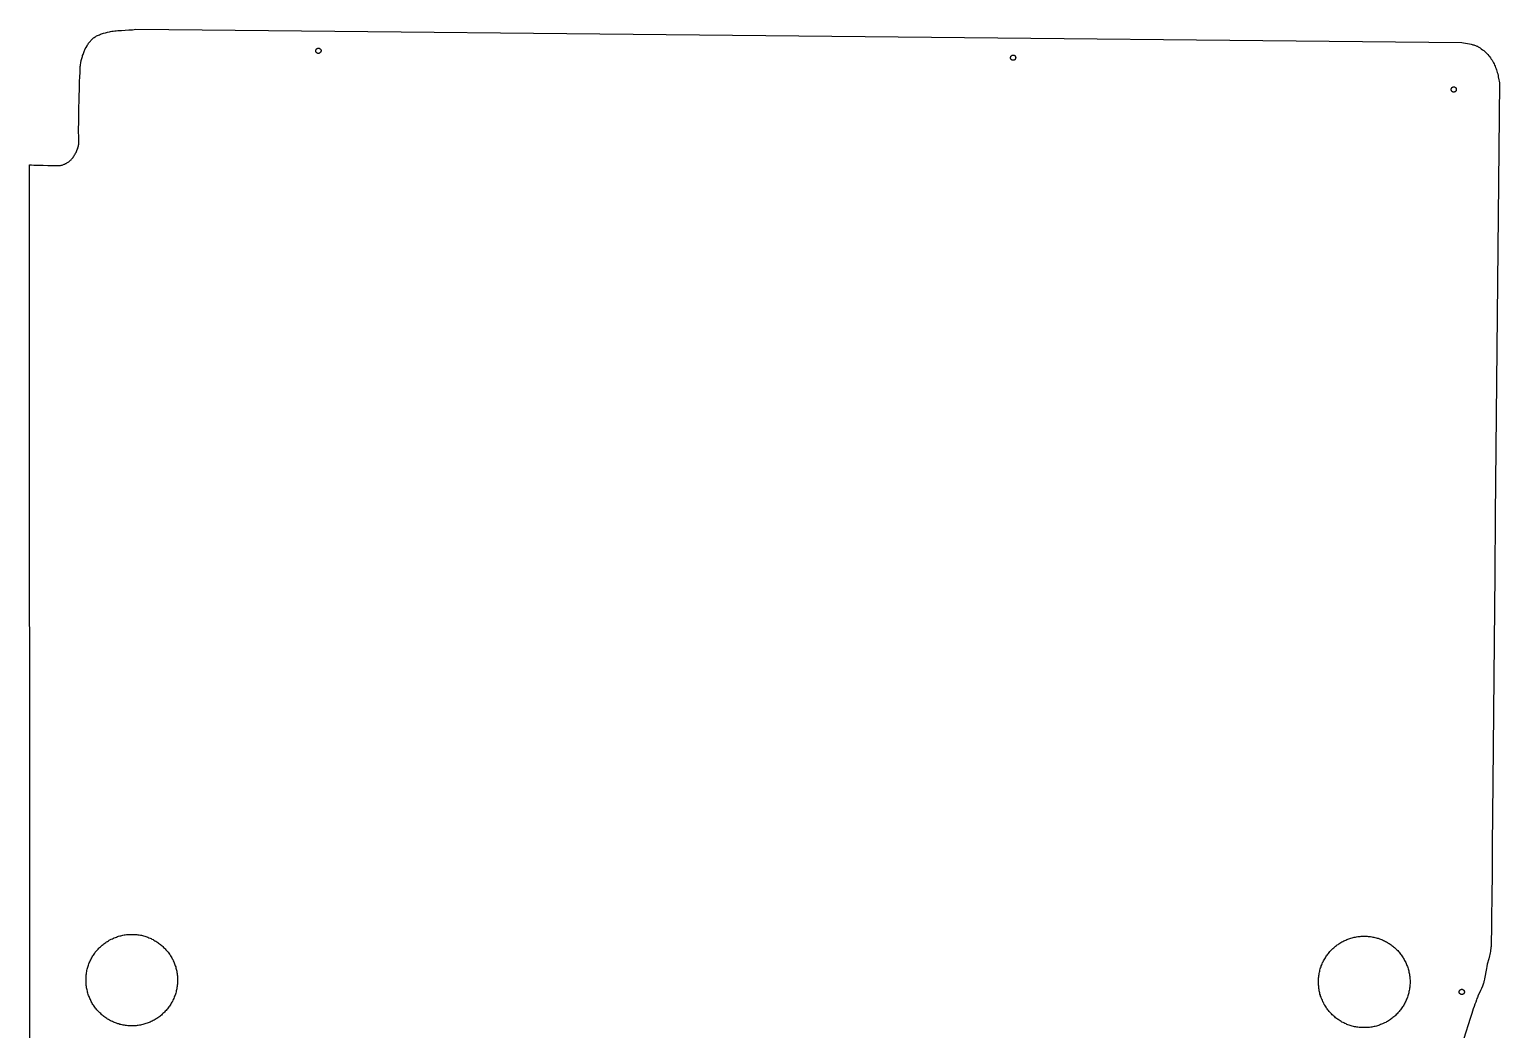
# Model space of a CAD drawing. Extents: x 235 to 7288, y 771 to 6814.
# Drawn here: x 3395 to 4518, y 3655 to 4420 of the extents above; entities that cross this region are included whole.
import ezdxf

# ---------------------------------------------------------------- set-up
doc = ezdxf.new("R2010")
doc.units = 0
doc.layers.add('Default Layer', color=1, linetype='CONTINUOUS')

msp = doc.modelspace()

# ---------------------------------------------------------------- linework, layer by layer
at = {"layer": 'Default Layer'}
msp.add_lwpolyline([(3395.2, 2903.2), (3394.6, 4316), (3394.6, 4316), (3396.2, 4316), (3397.9, 4315.9), (3401.5, 4315.8), (3405.2, 4315.7), (3408.8, 4315.6), (3412.2, 4315.5), (3413.7, 4315.5), (3415.2, 4315.5), (3416.4, 4315.5), (3417.5, 4315.5), (3418.4, 4315.6), (3418.8, 4315.7), (3419.1, 4315.8), (3419.6, 4315.9), (3420.1, 4316.1), (3420.7, 4316.3), (3421.2, 4316.5), (3421.7, 4316.7), (3422.3, 4317), (3422.8, 4317.2), (3423.3, 4317.5), (3423.8, 4317.8), (3424.2, 4318.1), (3424.7, 4318.5), (3425.2, 4318.8), (3425.6, 4319.2), (3426, 4319.6), (3426.5, 4319.9), (3426.8, 4320.3), (3427.2, 4320.8), (3427.6, 4321.3), (3428, 4321.8), (3428.4, 4322.4), (3428.8, 4323), (3429.2, 4323.6), (3429.6, 4324.3), (3429.9, 4324.9), (3430.3, 4325.6), (3430.6, 4326.4), (3430.9, 4327.1), (3431.2, 4327.8), (3431.5, 4328.5), (3431.7, 4329.2), (3431.9, 4329.9), (3432.1, 4330.6), (3432.2, 4331.2), (3432.3, 4331.9), (3432.4, 4332.6), (3432.5, 4333.3), (3432.5, 4333.9), (3432.5, 4334.6), (3432.4, 4336), (3432.4, 4337.4), (3432.3, 4338.8), (3432.2, 4340.2), (3432.2, 4340.8), (3432.2, 4341.5), (3432.4, 4350.5), (3432.5, 4358.2), (3432.7, 4366.9), (3432.9, 4375.6), (3433, 4379.7), (3433.2, 4383.4), (3433.3, 4386.7), (3433.4, 4389.4), (3433.5, 4391.4), (3433.6, 4392.1), (3433.7, 4392.6), (3433.9, 4394.2), (3434.3, 4395.8), (3434.7, 4397.4), (3435.1, 4399), (3435.3, 4399.7), (3435.6, 4400.5), (3435.9, 4401.3), (3436.1, 4402), (3436.4, 4402.7), (3436.7, 4403.4), (3437, 4404.1), (3437.3, 4404.7), (3438, 4405.9), (3438.7, 4407.2), (3439.1, 4407.8), (3439.5, 4408.4), (3439.9, 4409), (3440.3, 4409.5), (3440.7, 4410.1), (3441.2, 4410.6), (3441.6, 4411.2), (3442.1, 4411.7), (3442.6, 4412.2), (3443.1, 4412.6), (3443.6, 4413.1), (3444.2, 4413.5), (3444.8, 4413.9), (3445.4, 4414.3), (3446, 4414.7), (3446.7, 4415), (3447.4, 4415.3), (3448.2, 4415.6), (3448.9, 4415.9), (3449.7, 4416.2), (3450.4, 4416.5), (3451.2, 4416.7), (3452.8, 4417.1), (3454.4, 4417.6), (3455.9, 4417.9), (3456.7, 4418.1), (3457.7, 4418.2), (3458.7, 4418.4), (3459.8, 4418.5), (3461, 4418.6), (3462.3, 4418.7), (3465, 4418.9), (3470.6, 4419.3), (3473.4, 4419.4), (3476, 4419.7), (4489.5, 4409.6), (4490.8, 4409.3), (4492.3, 4409.1), (4495.2, 4408.5), (4496.6, 4408.3), (4497.3, 4408.1), (4497.9, 4407.9), (4498.6, 4407.8), (4499.2, 4407.6), (4499.8, 4407.4), (4500.3, 4407.2), (4500.8, 4406.9), (4501.3, 4406.7), (4501.8, 4406.4), (4502.3, 4406.1), (4503.3, 4405.5), (4504.3, 4404.8), (4505.2, 4404.1), (4506.1, 4403.4), (4506.9, 4402.7), (4507.7, 4401.9), (4508.5, 4401.2), (4509.2, 4400.4), (4510, 4399.5), (4510.7, 4398.7), (4511.3, 4397.8), (4511.9, 4396.9), (4512.5, 4396), (4513, 4395.1), (4513.5, 4394.2), (4514, 4393.3), (4514.4, 4392.4), (4514.8, 4391.5), (4515.2, 4390.5), (4515.6, 4389.5), (4515.9, 4388.6), (4516.2, 4387.6), (4516.5, 4386.6), (4516.8, 4385.6), (4517.1, 4384.5), (4517.3, 4383.4), (4517.8, 4381.1), (4518, 4380), (4518.3, 4378.9), (4515, 4048.3), (4514.6, 4002.7), (4514.1, 3951), (4513.2, 3843.8), (4512.7, 3795.7), (4512.5, 3774.7), (4512.3, 3756.2), (4512.2, 3740.9), (4512, 3729), (4511.9, 3724.6), (4511.9, 3721.2), (4511.8, 3718.9), (4511.8, 3718.2), (4511.7, 3717.8), (4511.6, 3716.7), (4511.4, 3715.6), (4511.2, 3714.5), (4511, 3713.4), (4510.8, 3712.3), (4510.5, 3711.2), (4510, 3709), (4508.9, 3704.8), (4508.5, 3703.1), (4508.2, 3701.6), (4507.9, 3700.2), (4507.7, 3698.9), (4507.3, 3696.2), (4507.1, 3694.9), (4506.8, 3693.5), (4506.5, 3692.2), (4506.3, 3691.5), (4506.2, 3690.9), (4505.9, 3690.2), (4505.7, 3689.5), (4505.4, 3688.7), (4505.1, 3688), (4504.4, 3686.3), (4503.6, 3684.6), (4502.8, 3682.9), (4502, 3681.1), (4501.3, 3679.3), (4500.9, 3678.5), (4500.6, 3677.6), (4500, 3675.9), (4499.4, 3674.2), (4498.8, 3672.4), (4498.2, 3670.6), (4497.1, 3667), (4495.9, 3663.4), (4491, 3647.9)], dxfattribs=at)
msp.add_lwpolyline([(3395.2, 2903.2), (3394.6, 4316), (3394.6, 4316), (3396.2, 4316), (3397.9, 4315.9), (3401.5, 4315.8), (3405.2, 4315.7), (3408.8, 4315.6), (3412.2, 4315.5), (3413.7, 4315.5), (3415.2, 4315.5), (3416.4, 4315.5), (3417.5, 4315.5), (3418.4, 4315.6), (3418.8, 4315.7), (3419.1, 4315.8), (3419.6, 4315.9), (3420.1, 4316.1), (3420.7, 4316.3), (3421.2, 4316.5), (3421.7, 4316.7), (3422.3, 4317), (3422.8, 4317.2), (3423.3, 4317.5), (3423.8, 4317.8), (3424.2, 4318.1), (3424.7, 4318.5), (3425.2, 4318.8), (3425.6, 4319.2), (3426, 4319.6), (3426.5, 4319.9), (3426.8, 4320.3), (3427.2, 4320.8), (3427.6, 4321.3), (3428, 4321.8), (3428.4, 4322.4), (3428.8, 4323), (3429.2, 4323.6), (3429.6, 4324.3), (3429.9, 4324.9), (3430.3, 4325.6), (3430.6, 4326.4), (3430.9, 4327.1), (3431.2, 4327.8), (3431.5, 4328.5), (3431.7, 4329.2), (3431.9, 4329.9), (3432.1, 4330.6), (3432.2, 4331.2), (3432.3, 4331.9), (3432.4, 4332.6), (3432.5, 4333.3), (3432.5, 4333.9), (3432.5, 4334.6), (3432.4, 4336), (3432.4, 4337.4), (3432.3, 4338.8), (3432.2, 4340.2), (3432.2, 4340.8), (3432.2, 4341.5), (3432.4, 4350.5), (3432.5, 4358.2), (3432.7, 4366.9), (3432.9, 4375.6), (3433, 4379.7), (3433.2, 4383.4), (3433.3, 4386.7), (3433.4, 4389.4), (3433.5, 4391.4), (3433.6, 4392.1), (3433.7, 4392.6), (3433.9, 4394.2), (3434.3, 4395.8), (3434.7, 4397.4), (3435.1, 4399), (3435.3, 4399.7), (3435.6, 4400.5), (3435.9, 4401.3), (3436.1, 4402), (3436.4, 4402.7), (3436.7, 4403.4), (3437, 4404.1), (3437.3, 4404.7), (3438, 4405.9), (3438.7, 4407.2), (3439.1, 4407.8), (3439.5, 4408.4), (3439.9, 4409), (3440.3, 4409.5), (3440.7, 4410.1), (3441.2, 4410.6), (3441.6, 4411.2), (3442.1, 4411.7), (3442.6, 4412.2), (3443.1, 4412.6), (3443.6, 4413.1), (3444.2, 4413.5), (3444.8, 4413.9), (3445.4, 4414.3), (3446, 4414.7), (3446.7, 4415), (3447.4, 4415.3), (3448.2, 4415.6), (3448.9, 4415.9), (3449.7, 4416.2), (3450.4, 4416.5), (3451.2, 4416.7), (3452.8, 4417.1), (3454.4, 4417.6), (3455.9, 4417.9), (3456.7, 4418.1), (3457.7, 4418.2), (3458.7, 4418.4), (3459.8, 4418.5), (3461, 4418.6), (3462.3, 4418.7), (3465, 4418.9), (3470.6, 4419.3), (3473.4, 4419.4), (3476, 4419.7), (4489.5, 4409.6), (4490.8, 4409.3), (4492.3, 4409.1), (4495.2, 4408.5), (4496.6, 4408.3), (4497.3, 4408.1), (4497.9, 4407.9), (4498.6, 4407.8), (4499.2, 4407.6), (4499.8, 4407.4), (4500.3, 4407.2), (4500.8, 4406.9), (4501.3, 4406.7), (4501.8, 4406.4), (4502.3, 4406.1), (4503.3, 4405.5), (4504.3, 4404.8), (4505.2, 4404.1), (4506.1, 4403.4), (4506.9, 4402.7), (4507.7, 4401.9), (4508.5, 4401.2), (4509.2, 4400.4), (4510, 4399.5), (4510.7, 4398.7), (4511.3, 4397.8), (4511.9, 4396.9), (4512.5, 4396), (4513, 4395.1), (4513.5, 4394.2), (4514, 4393.3), (4514.4, 4392.4), (4514.8, 4391.5), (4515.2, 4390.5), (4515.6, 4389.5), (4515.9, 4388.6), (4516.2, 4387.6), (4516.5, 4386.6), (4516.8, 4385.6), (4517.1, 4384.5), (4517.3, 4383.4), (4517.8, 4381.1), (4518, 4380), (4518.3, 4378.9), (4515, 4048.3), (4514.6, 4002.7), (4514.1, 3951), (4513.2, 3843.8), (4512.7, 3795.7), (4512.5, 3774.7), (4512.3, 3756.2), (4512.2, 3740.9), (4512, 3729), (4511.9, 3724.6), (4511.9, 3721.2), (4511.8, 3718.9), (4511.8, 3718.2), (4511.7, 3717.8), (4511.6, 3716.7), (4511.4, 3715.6), (4511.2, 3714.5), (4511, 3713.4), (4510.8, 3712.3), (4510.5, 3711.2), (4510, 3709), (4508.9, 3704.8), (4508.5, 3703.1), (4508.2, 3701.6), (4507.9, 3700.2), (4507.7, 3698.9), (4507.3, 3696.2), (4507.1, 3694.9), (4506.8, 3693.5), (4506.5, 3692.2), (4506.3, 3691.5), (4506.2, 3690.9), (4505.9, 3690.2), (4505.7, 3689.5), (4505.4, 3688.7), (4505.1, 3688), (4504.4, 3686.3), (4503.6, 3684.6), (4502.8, 3682.9), (4502, 3681.1), (4501.3, 3679.3), (4500.9, 3678.5), (4500.6, 3677.6), (4500, 3675.9), (4499.4, 3674.2), (4498.8, 3672.4), (4498.2, 3670.6), (4497.1, 3667), (4495.9, 3663.4), (4491, 3647.9)], dxfattribs=at)
for points in [[(3617.5, 4403.3), (3617.5, 4403.1), (3617.4, 4402.9), (3617.4, 4402.7), (3617.3, 4402.5), (3617.2, 4402.3), (3617.1, 4402.2), (3617, 4402), (3616.9, 4401.9), (3616.7, 4401.7), (3616.6, 4401.6), (3616.4, 4401.5), (3616.2, 4401.4), (3616.1, 4401.4), (3615.9, 4401.3), (3615.7, 4401.3), (3615.5, 4401.3), (3615.3, 4401.3), (3615.1, 4401.3), (3614.9, 4401.4), (3614.7, 4401.5), (3614.5, 4401.5), (3614.4, 4401.6), (3614.2, 4401.8), (3614.1, 4401.9), (3613.9, 4402), (3613.8, 4402.2), (3613.7, 4402.4), (3613.6, 4402.5), (3613.6, 4402.7), (3613.5, 4402.9), (3613.5, 4403.1), (3613.5, 4403.3), (3613.5, 4403.5), (3613.5, 4403.7), (3613.6, 4403.9), (3613.7, 4404.1), (3613.7, 4404.3), (3613.8, 4404.4), (3614, 4404.6), (3614.1, 4404.7), (3614.2, 4404.8), (3614.4, 4405), (3614.6, 4405.1), (3614.7, 4405.1), (3614.9, 4405.2), (3615.1, 4405.3), (3615.3, 4405.3), (3615.5, 4405.3), (3615.7, 4405.3), (3615.9, 4405.2), (3616.1, 4405.2), (3616.3, 4405.1), (3616.5, 4405), (3616.6, 4404.9), (3616.8, 4404.8), (3616.9, 4404.7), (3617, 4404.5), (3617.2, 4404.4), (3617.3, 4404.2), (3617.3, 4404), (3617.4, 4403.9), (3617.5, 4403.7), (3617.5, 4403.5), (3617.5, 4403.3)], [(3617.5, 4403.3), (3617.5, 4403.1), (3617.4, 4402.9), (3617.4, 4402.7), (3617.3, 4402.5), (3617.2, 4402.3), (3617.1, 4402.2), (3617, 4402), (3616.9, 4401.9), (3616.7, 4401.7), (3616.6, 4401.6), (3616.4, 4401.5), (3616.2, 4401.4), (3616.1, 4401.4), (3615.9, 4401.3), (3615.7, 4401.3), (3615.5, 4401.3), (3615.3, 4401.3), (3615.1, 4401.3), (3614.9, 4401.4), (3614.7, 4401.5), (3614.5, 4401.5), (3614.4, 4401.6), (3614.2, 4401.8), (3614.1, 4401.9), (3613.9, 4402), (3613.8, 4402.2), (3613.7, 4402.4), (3613.6, 4402.5), (3613.6, 4402.7), (3613.5, 4402.9), (3613.5, 4403.1), (3613.5, 4403.3), (3613.5, 4403.5), (3613.5, 4403.7), (3613.6, 4403.9), (3613.7, 4404.1), (3613.7, 4404.3), (3613.8, 4404.4), (3614, 4404.6), (3614.1, 4404.7), (3614.2, 4404.8), (3614.4, 4405), (3614.6, 4405.1), (3614.7, 4405.1), (3614.9, 4405.2), (3615.1, 4405.3), (3615.3, 4405.3), (3615.5, 4405.3), (3615.7, 4405.3), (3615.9, 4405.2), (3616.1, 4405.2), (3616.3, 4405.1), (3616.5, 4405), (3616.6, 4404.9), (3616.8, 4404.8), (3616.9, 4404.7), (3617, 4404.5), (3617.2, 4404.4), (3617.3, 4404.2), (3617.3, 4404), (3617.4, 4403.9), (3617.5, 4403.7), (3617.5, 4403.5), (3617.5, 4403.3)], [(4148.5, 4398), (4148.5, 4397.8), (4148.4, 4397.6), (4148.4, 4397.4), (4148.3, 4397.2), (4148.2, 4397.1), (4148.1, 4396.9), (4148, 4396.7), (4147.9, 4396.6), (4147.7, 4396.5), (4147.6, 4396.4), (4147.4, 4396.3), (4147.2, 4396.2), (4147, 4396.1), (4146.8, 4396.1), (4146.6, 4396), (4146.4, 4396), (4146.2, 4396), (4146, 4396.1), (4145.8, 4396.1), (4145.7, 4396.2), (4145.5, 4396.3), (4145.3, 4396.4), (4145.2, 4396.5), (4145, 4396.6), (4144.9, 4396.8), (4144.8, 4396.9), (4144.7, 4397.1), (4144.6, 4397.3), (4144.5, 4397.5), (4144.5, 4397.6), (4144.5, 4397.8), (4144.5, 4398), (4144.5, 4398.3), (4144.5, 4398.5), (4144.6, 4398.6), (4144.6, 4398.8), (4144.7, 4399), (4144.8, 4399.2), (4144.9, 4399.3), (4145.1, 4399.5), (4145.2, 4399.6), (4145.4, 4399.7), (4145.5, 4399.8), (4145.7, 4399.9), (4145.9, 4399.9), (4146.1, 4400), (4146.3, 4400), (4146.5, 4400), (4146.7, 4400), (4146.9, 4400), (4147.1, 4399.9), (4147.3, 4399.9), (4147.4, 4399.8), (4147.6, 4399.7), (4147.8, 4399.6), (4147.9, 4399.4), (4148, 4399.3), (4148.1, 4399.1), (4148.2, 4399), (4148.3, 4398.8), (4148.4, 4398.6), (4148.4, 4398.4), (4148.5, 4398.2), (4148.5, 4398)], [(4148.5, 4398), (4148.5, 4397.8), (4148.4, 4397.6), (4148.4, 4397.4), (4148.3, 4397.2), (4148.2, 4397.1), (4148.1, 4396.9), (4148, 4396.7), (4147.9, 4396.6), (4147.7, 4396.5), (4147.6, 4396.4), (4147.4, 4396.3), (4147.2, 4396.2), (4147, 4396.1), (4146.8, 4396.1), (4146.6, 4396), (4146.4, 4396), (4146.2, 4396), (4146, 4396.1), (4145.8, 4396.1), (4145.7, 4396.2), (4145.5, 4396.3), (4145.3, 4396.4), (4145.2, 4396.5), (4145, 4396.6), (4144.9, 4396.8), (4144.8, 4396.9), (4144.7, 4397.1), (4144.6, 4397.3), (4144.5, 4397.5), (4144.5, 4397.6), (4144.5, 4397.8), (4144.5, 4398), (4144.5, 4398.3), (4144.5, 4398.5), (4144.6, 4398.6), (4144.6, 4398.8), (4144.7, 4399), (4144.8, 4399.2), (4144.9, 4399.3), (4145.1, 4399.5), (4145.2, 4399.6), (4145.4, 4399.7), (4145.5, 4399.8), (4145.7, 4399.9), (4145.9, 4399.9), (4146.1, 4400), (4146.3, 4400), (4146.5, 4400), (4146.7, 4400), (4146.9, 4400), (4147.1, 4399.9), (4147.3, 4399.9), (4147.4, 4399.8), (4147.6, 4399.7), (4147.8, 4399.6), (4147.9, 4399.4), (4148, 4399.3), (4148.1, 4399.1), (4148.2, 4399), (4148.3, 4398.8), (4148.4, 4398.6), (4148.4, 4398.4), (4148.5, 4398.2), (4148.5, 4398)], [(4485.2, 4373.7), (4485.2, 4373.5), (4485.2, 4373.3), (4485.1, 4373.1), (4485.1, 4372.9), (4485, 4372.7), (4484.9, 4372.6), (4484.8, 4372.4), (4484.6, 4372.3), (4484.5, 4372.1), (4484.3, 4372), (4484.2, 4371.9), (4484, 4371.8), (4483.8, 4371.8), (4483.6, 4371.7), (4483.4, 4371.7), (4483.2, 4371.7), (4483, 4371.7), (4482.8, 4371.7), (4482.6, 4371.8), (4482.4, 4371.9), (4482.3, 4371.9), (4482.1, 4372), (4482, 4372.2), (4481.8, 4372.3), (4481.7, 4372.4), (4481.6, 4372.6), (4481.5, 4372.8), (4481.4, 4372.9), (4481.3, 4373.1), (4481.3, 4373.3), (4481.2, 4373.5), (4481.2, 4373.7), (4481.3, 4373.9), (4481.3, 4374.1), (4481.3, 4374.3), (4481.4, 4374.5), (4481.5, 4374.7), (4481.6, 4374.8), (4481.7, 4375), (4481.8, 4375.1), (4482, 4375.2), (4482.1, 4375.4), (4482.3, 4375.5), (4482.5, 4375.5), (4482.7, 4375.6), (4482.9, 4375.7), (4483.1, 4375.7), (4483.3, 4375.7), (4483.5, 4375.7), (4483.7, 4375.6), (4483.9, 4375.6), (4484, 4375.5), (4484.2, 4375.4), (4484.4, 4375.3), (4484.5, 4375.2), (4484.7, 4375.1), (4484.8, 4374.9), (4484.9, 4374.8), (4485, 4374.6), (4485.1, 4374.5), (4485.2, 4374.3), (4485.2, 4374.1), (4485.2, 4373.9), (4485.2, 4373.7)], [(4485.2, 4373.7), (4485.2, 4373.5), (4485.2, 4373.3), (4485.1, 4373.1), (4485.1, 4372.9), (4485, 4372.7), (4484.9, 4372.6), (4484.8, 4372.4), (4484.6, 4372.3), (4484.5, 4372.1), (4484.3, 4372), (4484.2, 4371.9), (4484, 4371.8), (4483.8, 4371.8), (4483.6, 4371.7), (4483.4, 4371.7), (4483.2, 4371.7), (4483, 4371.7), (4482.8, 4371.7), (4482.6, 4371.8), (4482.4, 4371.9), (4482.3, 4371.9), (4482.1, 4372), (4482, 4372.2), (4481.8, 4372.3), (4481.7, 4372.4), (4481.6, 4372.6), (4481.5, 4372.8), (4481.4, 4372.9), (4481.3, 4373.1), (4481.3, 4373.3), (4481.2, 4373.5), (4481.2, 4373.7), (4481.3, 4373.9), (4481.3, 4374.1), (4481.3, 4374.3), (4481.4, 4374.5), (4481.5, 4374.7), (4481.6, 4374.8), (4481.7, 4375), (4481.8, 4375.1), (4482, 4375.2), (4482.1, 4375.4), (4482.3, 4375.5), (4482.5, 4375.5), (4482.7, 4375.6), (4482.9, 4375.7), (4483.1, 4375.7), (4483.3, 4375.7), (4483.5, 4375.7), (4483.7, 4375.6), (4483.9, 4375.6), (4484, 4375.5), (4484.2, 4375.4), (4484.4, 4375.3), (4484.5, 4375.2), (4484.7, 4375.1), (4484.8, 4374.9), (4484.9, 4374.8), (4485, 4374.6), (4485.1, 4374.5), (4485.2, 4374.3), (4485.2, 4374.1), (4485.2, 4373.9), (4485.2, 4373.7)], [(3507.8, 3692.3), (3507.8, 3691.4), (3507.8, 3690.5), (3507.7, 3689.6), (3507.6, 3688.7), (3507.5, 3687.8), (3507.4, 3687), (3507.2, 3686.1), (3507.1, 3685.2), (3506.9, 3684.4), (3506.7, 3683.6), (3506.4, 3682.7), (3506.2, 3681.9), (3505.9, 3681.1), (3505.6, 3680.3), (3505.3, 3679.5), (3505, 3678.7), (3504.6, 3677.9), (3504.2, 3677.2), (3503.9, 3676.4), (3503.5, 3675.7), (3503, 3674.9), (3502.6, 3674.2), (3502.1, 3673.5), (3501.7, 3672.8), (3501.2, 3672.1), (3500.7, 3671.4), (3500.2, 3670.8), (3499.6, 3670.1), (3499.1, 3669.5), (3498.5, 3668.9), (3497.9, 3668.2), (3497.4, 3667.6), (3496.7, 3667.1), (3496.1, 3666.5), (3495.5, 3665.9), (3494.8, 3665.4), (3494.2, 3664.9), (3493.5, 3664.4), (3492.8, 3663.9), (3492.1, 3663.4), (3491.4, 3663), (3490.7, 3662.5), (3490, 3662.1), (3489.2, 3661.7), (3488.5, 3661.3), (3487.7, 3660.9), (3486.9, 3660.6), (3486.2, 3660.3), (3485.4, 3659.9), (3484.6, 3659.6), (3483.7, 3659.4), (3482.9, 3659.1), (3482.1, 3658.9), (3481.3, 3658.7), (3480.4, 3658.5), (3479.6, 3658.3), (3478.7, 3658.1), (3477.8, 3658), (3477, 3657.9), (3476.1, 3657.8), (3475.2, 3657.7), (3474.3, 3657.7), (3473.4, 3657.6), (3472.5, 3657.6), (3471.6, 3657.7), (3470.7, 3657.7), (3469.8, 3657.8), (3468.9, 3657.9), (3468, 3658), (3467.2, 3658.1), (3466.3, 3658.2), (3465.5, 3658.4), (3464.6, 3658.6), (3463.8, 3658.8), (3462.9, 3659.1), (3462.1, 3659.3), (3461.3, 3659.6), (3460.5, 3659.9), (3459.7, 3660.2), (3458.9, 3660.5), (3458.1, 3660.9), (3457.4, 3661.2), (3456.6, 3661.6), (3455.9, 3662), (3455.1, 3662.4), (3454.4, 3662.9), (3453.7, 3663.3), (3453, 3663.8), (3452.3, 3664.3), (3451.6, 3664.8), (3451, 3665.3), (3450.3, 3665.9), (3449.7, 3666.4), (3449.1, 3667), (3448.5, 3667.5), (3447.9, 3668.1), (3447.3, 3668.7), (3446.7, 3669.4), (3446.2, 3670), (3445.6, 3670.6), (3445.1, 3671.3), (3444.6, 3672), (3444.1, 3672.7), (3443.6, 3673.4), (3443.2, 3674.1), (3442.7, 3674.8), (3442.3, 3675.5), (3441.9, 3676.3), (3441.5, 3677), (3441.2, 3677.8), (3440.8, 3678.6), (3440.5, 3679.3), (3440.2, 3680.1), (3439.9, 3680.9), (3439.6, 3681.7), (3439.3, 3682.6), (3439.1, 3683.4), (3438.9, 3684.2), (3438.7, 3685.1), (3438.5, 3685.9), (3438.3, 3686.8), (3438.2, 3687.7), (3438.1, 3688.5), (3438, 3689.4), (3437.9, 3690.3), (3437.9, 3691.2), (3437.9, 3692.1), (3437.9, 3693), (3437.9, 3693.9), (3437.9, 3694.8), (3438, 3695.7), (3438.1, 3696.6), (3438.2, 3697.4), (3438.3, 3698.3), (3438.5, 3699.2), (3438.6, 3700), (3438.8, 3700.9), (3439, 3701.7), (3439.3, 3702.6), (3439.5, 3703.4), (3439.8, 3704.2), (3440.1, 3705), (3440.4, 3705.8), (3440.7, 3706.6), (3441.1, 3707.4), (3441.5, 3708.1), (3441.8, 3708.9), (3442.2, 3709.6), (3442.7, 3710.4), (3443.1, 3711.1), (3443.6, 3711.8), (3444, 3712.5), (3444.5, 3713.2), (3445, 3713.9), (3445.5, 3714.5), (3446.1, 3715.2), (3446.6, 3715.8), (3447.2, 3716.4), (3447.8, 3717), (3448.3, 3717.6), (3449, 3718.2), (3449.6, 3718.8), (3450.2, 3719.3), (3450.9, 3719.9), (3451.5, 3720.4), (3452.2, 3720.9), (3452.9, 3721.4), (3453.6, 3721.9), (3454.3, 3722.3), (3455, 3722.7), (3455.7, 3723.2), (3456.5, 3723.6), (3457.2, 3724), (3458, 3724.3), (3458.8, 3724.7), (3459.5, 3725), (3460.3, 3725.3), (3461.1, 3725.6), (3462, 3725.9), (3462.8, 3726.2), (3463.6, 3726.4), (3464.4, 3726.6), (3465.3, 3726.8), (3466.1, 3727), (3467, 3727.2), (3467.9, 3727.3), (3468.7, 3727.4), (3469.6, 3727.5), (3470.5, 3727.6), (3471.4, 3727.6), (3472.3, 3727.6), (3473.2, 3727.6), (3474.1, 3727.6), (3475, 3727.6), (3475.9, 3727.5), (3476.8, 3727.4), (3477.6, 3727.3), (3478.5, 3727.2), (3479.4, 3727), (3480.2, 3726.9), (3481.1, 3726.7), (3481.9, 3726.4), (3482.8, 3726.2), (3483.6, 3726), (3484.4, 3725.7), (3485.2, 3725.4), (3486, 3725.1), (3486.8, 3724.8), (3487.6, 3724.4), (3488.3, 3724), (3489.1, 3723.7), (3489.8, 3723.2), (3490.6, 3722.8), (3491.3, 3722.4), (3492, 3721.9), (3492.7, 3721.5), (3493.4, 3721), (3494.1, 3720.5), (3494.7, 3720), (3495.4, 3719.4), (3496, 3718.9), (3496.6, 3718.3), (3497.2, 3717.7), (3497.8, 3717.1), (3498.4, 3716.5), (3499, 3715.9), (3499.5, 3715.3), (3500.1, 3714.6), (3500.6, 3714), (3501.1, 3713.3), (3501.6, 3712.6), (3502.1, 3711.9), (3502.5, 3711.2), (3503, 3710.5), (3503.4, 3709.8), (3503.8, 3709), (3504.2, 3708.3), (3504.5, 3707.5), (3504.9, 3706.7), (3505.2, 3705.9), (3505.5, 3705.1), (3505.8, 3704.3), (3506.1, 3703.5), (3506.4, 3702.7), (3506.6, 3701.9), (3506.8, 3701), (3507, 3700.2), (3507.2, 3699.4), (3507.4, 3698.5), (3507.5, 3697.6), (3507.6, 3696.8), (3507.7, 3695.9), (3507.8, 3695), (3507.8, 3694.1), (3507.8, 3693.2), (3507.8, 3692.3)], [(3507.8, 3692.3), (3507.8, 3691.4), (3507.8, 3690.5), (3507.7, 3689.6), (3507.6, 3688.7), (3507.5, 3687.8), (3507.4, 3687), (3507.2, 3686.1), (3507.1, 3685.2), (3506.9, 3684.4), (3506.7, 3683.6), (3506.4, 3682.7), (3506.2, 3681.9), (3505.9, 3681.1), (3505.6, 3680.3), (3505.3, 3679.5), (3505, 3678.7), (3504.6, 3677.9), (3504.2, 3677.2), (3503.9, 3676.4), (3503.5, 3675.7), (3503, 3674.9), (3502.6, 3674.2), (3502.1, 3673.5), (3501.7, 3672.8), (3501.2, 3672.1), (3500.7, 3671.4), (3500.2, 3670.8), (3499.6, 3670.1), (3499.1, 3669.5), (3498.5, 3668.9), (3497.9, 3668.2), (3497.4, 3667.6), (3496.7, 3667.1), (3496.1, 3666.5), (3495.5, 3665.9), (3494.8, 3665.4), (3494.2, 3664.9), (3493.5, 3664.4), (3492.8, 3663.9), (3492.1, 3663.4), (3491.4, 3663), (3490.7, 3662.5), (3490, 3662.1), (3489.2, 3661.7), (3488.5, 3661.3), (3487.7, 3660.9), (3486.9, 3660.6), (3486.2, 3660.3), (3485.4, 3659.9), (3484.6, 3659.6), (3483.7, 3659.4), (3482.9, 3659.1), (3482.1, 3658.9), (3481.3, 3658.7), (3480.4, 3658.5), (3479.6, 3658.3), (3478.7, 3658.1), (3477.8, 3658), (3477, 3657.9), (3476.1, 3657.8), (3475.2, 3657.7), (3474.3, 3657.7), (3473.4, 3657.6), (3472.5, 3657.6), (3471.6, 3657.7), (3470.7, 3657.7), (3469.8, 3657.8), (3468.9, 3657.9), (3468, 3658), (3467.2, 3658.1), (3466.3, 3658.2), (3465.5, 3658.4), (3464.6, 3658.6), (3463.8, 3658.8), (3462.9, 3659.1), (3462.1, 3659.3), (3461.3, 3659.6), (3460.5, 3659.9), (3459.7, 3660.2), (3458.9, 3660.5), (3458.1, 3660.9), (3457.4, 3661.2), (3456.6, 3661.6), (3455.9, 3662), (3455.1, 3662.4), (3454.4, 3662.9), (3453.7, 3663.3), (3453, 3663.8), (3452.3, 3664.3), (3451.6, 3664.8), (3451, 3665.3), (3450.3, 3665.9), (3449.7, 3666.4), (3449.1, 3667), (3448.5, 3667.5), (3447.9, 3668.1), (3447.3, 3668.7), (3446.7, 3669.4), (3446.2, 3670), (3445.6, 3670.6), (3445.1, 3671.3), (3444.6, 3672), (3444.1, 3672.7), (3443.6, 3673.4), (3443.2, 3674.1), (3442.7, 3674.8), (3442.3, 3675.5), (3441.9, 3676.3), (3441.5, 3677), (3441.2, 3677.8), (3440.8, 3678.6), (3440.5, 3679.3), (3440.2, 3680.1), (3439.9, 3680.9), (3439.6, 3681.7), (3439.3, 3682.6), (3439.1, 3683.4), (3438.9, 3684.2), (3438.7, 3685.1), (3438.5, 3685.9), (3438.3, 3686.8), (3438.2, 3687.7), (3438.1, 3688.5), (3438, 3689.4), (3437.9, 3690.3), (3437.9, 3691.2), (3437.9, 3692.1), (3437.9, 3693), (3437.9, 3693.9), (3437.9, 3694.8), (3438, 3695.7), (3438.1, 3696.6), (3438.2, 3697.4), (3438.3, 3698.3), (3438.5, 3699.2), (3438.6, 3700), (3438.8, 3700.9), (3439, 3701.7), (3439.3, 3702.6), (3439.5, 3703.4), (3439.8, 3704.2), (3440.1, 3705), (3440.4, 3705.8), (3440.7, 3706.6), (3441.1, 3707.4), (3441.5, 3708.1), (3441.8, 3708.9), (3442.2, 3709.6), (3442.7, 3710.4), (3443.1, 3711.1), (3443.6, 3711.8), (3444, 3712.5), (3444.5, 3713.2), (3445, 3713.9), (3445.5, 3714.5), (3446.1, 3715.2), (3446.6, 3715.8), (3447.2, 3716.4), (3447.8, 3717), (3448.3, 3717.6), (3449, 3718.2), (3449.6, 3718.8), (3450.2, 3719.3), (3450.9, 3719.9), (3451.5, 3720.4), (3452.2, 3720.9), (3452.9, 3721.4), (3453.6, 3721.9), (3454.3, 3722.3), (3455, 3722.7), (3455.7, 3723.2), (3456.5, 3723.6), (3457.2, 3724), (3458, 3724.3), (3458.8, 3724.7), (3459.5, 3725), (3460.3, 3725.3), (3461.1, 3725.6), (3462, 3725.9), (3462.8, 3726.2), (3463.6, 3726.4), (3464.4, 3726.6), (3465.3, 3726.8), (3466.1, 3727), (3467, 3727.2), (3467.9, 3727.3), (3468.7, 3727.4), (3469.6, 3727.5), (3470.5, 3727.6), (3471.4, 3727.6), (3472.3, 3727.6), (3473.2, 3727.6), (3474.1, 3727.6), (3475, 3727.6), (3475.9, 3727.5), (3476.8, 3727.4), (3477.6, 3727.3), (3478.5, 3727.2), (3479.4, 3727), (3480.2, 3726.9), (3481.1, 3726.7), (3481.9, 3726.4), (3482.8, 3726.2), (3483.6, 3726), (3484.4, 3725.7), (3485.2, 3725.4), (3486, 3725.1), (3486.8, 3724.8), (3487.6, 3724.4), (3488.3, 3724), (3489.1, 3723.7), (3489.8, 3723.2), (3490.6, 3722.8), (3491.3, 3722.4), (3492, 3721.9), (3492.7, 3721.5), (3493.4, 3721), (3494.1, 3720.5), (3494.7, 3720), (3495.4, 3719.4), (3496, 3718.9), (3496.6, 3718.3), (3497.2, 3717.7), (3497.8, 3717.1), (3498.4, 3716.5), (3499, 3715.9), (3499.5, 3715.3), (3500.1, 3714.6), (3500.6, 3714), (3501.1, 3713.3), (3501.6, 3712.6), (3502.1, 3711.9), (3502.5, 3711.2), (3503, 3710.5), (3503.4, 3709.8), (3503.8, 3709), (3504.2, 3708.3), (3504.5, 3707.5), (3504.9, 3706.7), (3505.2, 3705.9), (3505.5, 3705.1), (3505.8, 3704.3), (3506.1, 3703.5), (3506.4, 3702.7), (3506.6, 3701.9), (3506.8, 3701), (3507, 3700.2), (3507.2, 3699.4), (3507.4, 3698.5), (3507.5, 3697.6), (3507.6, 3696.8), (3507.7, 3695.9), (3507.8, 3695), (3507.8, 3694.1), (3507.8, 3693.2), (3507.8, 3692.3)], [(4449.8, 3690.9), (4449.8, 3690), (4449.7, 3689.1), (4449.7, 3688.2), (4449.6, 3687.3), (4449.5, 3686.5), (4449.3, 3685.6), (4449.2, 3684.7), (4449, 3683.9), (4448.8, 3683), (4448.6, 3682.2), (4448.4, 3681.3), (4448.1, 3680.5), (4447.9, 3679.7), (4447.6, 3678.9), (4447.2, 3678.1), (4446.9, 3677.3), (4446.6, 3676.5), (4446.2, 3675.8), (4445.8, 3675), (4445.4, 3674.3), (4445, 3673.5), (4444.6, 3672.8), (4444.1, 3672.1), (4443.6, 3671.4), (4443.1, 3670.7), (4442.6, 3670), (4442.1, 3669.4), (4441.6, 3668.7), (4441, 3668.1), (4440.5, 3667.5), (4439.9, 3666.9), (4439.3, 3666.3), (4438.7, 3665.7), (4438.1, 3665.1), (4437.4, 3664.6), (4436.8, 3664), (4436.1, 3663.5), (4435.5, 3663), (4434.8, 3662.5), (4434.1, 3662), (4433.4, 3661.6), (4432.7, 3661.1), (4431.9, 3660.7), (4431.2, 3660.3), (4430.4, 3659.9), (4429.7, 3659.6), (4428.9, 3659.2), (4428.1, 3658.9), (4427.3, 3658.6), (4426.5, 3658.3), (4425.7, 3658), (4424.9, 3657.7), (4424.1, 3657.5), (4423.2, 3657.3), (4422.4, 3657.1), (4421.5, 3656.9), (4420.7, 3656.7), (4419.8, 3656.6), (4418.9, 3656.5), (4418, 3656.4), (4417.2, 3656.3), (4416.3, 3656.3), (4415.4, 3656.3), (4414.5, 3656.3), (4413.6, 3656.3), (4412.7, 3656.3), (4411.8, 3656.4), (4410.9, 3656.5), (4410, 3656.6), (4409.1, 3656.7), (4408.3, 3656.9), (4407.4, 3657), (4406.6, 3657.2), (4405.7, 3657.4), (4404.9, 3657.7), (4404.1, 3657.9), (4403.2, 3658.2), (4402.4, 3658.5), (4401.6, 3658.8), (4400.9, 3659.1), (4400.1, 3659.5), (4399.3, 3659.9), (4398.6, 3660.2), (4397.8, 3660.6), (4397.1, 3661.1), (4396.4, 3661.5), (4395.6, 3662), (4394.9, 3662.4), (4394.3, 3662.9), (4393.6, 3663.4), (4392.9, 3663.9), (4392.3, 3664.5), (4391.6, 3665), (4391, 3665.6), (4390.4, 3666.2), (4389.8, 3666.8), (4389.2, 3667.4), (4388.7, 3668), (4388.1, 3668.6), (4387.6, 3669.3), (4387.1, 3669.9), (4386.6, 3670.6), (4386.1, 3671.3), (4385.6, 3672), (4385.1, 3672.7), (4384.7, 3673.4), (4384.3, 3674.1), (4383.9, 3674.9), (4383.5, 3675.6), (4383.1, 3676.4), (4382.8, 3677.2), (4382.4, 3678), (4382.1, 3678.7), (4381.8, 3679.5), (4381.5, 3680.4), (4381.3, 3681.2), (4381, 3682), (4380.8, 3682.8), (4380.6, 3683.7), (4380.4, 3684.5), (4380.3, 3685.4), (4380.2, 3686.3), (4380, 3687.1), (4380, 3688), (4379.9, 3688.9), (4379.8, 3689.8), (4379.8, 3690.7), (4379.8, 3691.6), (4379.8, 3692.5), (4379.9, 3693.4), (4379.9, 3694.3), (4380, 3695.2), (4380.1, 3696.1), (4380.3, 3696.9), (4380.4, 3697.8), (4380.6, 3698.6), (4380.8, 3699.5), (4381, 3700.3), (4381.2, 3701.2), (4381.5, 3702), (4381.8, 3702.8), (4382, 3703.6), (4382.4, 3704.4), (4382.7, 3705.2), (4383, 3706), (4383.4, 3706.7), (4383.8, 3707.5), (4384.2, 3708.2), (4384.6, 3709), (4385.1, 3709.7), (4385.5, 3710.4), (4386, 3711.1), (4386.5, 3711.8), (4387, 3712.5), (4387.5, 3713.1), (4388, 3713.8), (4388.6, 3714.4), (4389.1, 3715), (4389.7, 3715.7), (4390.3, 3716.2), (4390.9, 3716.8), (4391.5, 3717.4), (4392.2, 3717.9), (4392.8, 3718.5), (4393.5, 3719), (4394.1, 3719.5), (4394.8, 3720), (4395.5, 3720.5), (4396.2, 3720.9), (4397, 3721.4), (4397.7, 3721.8), (4398.4, 3722.2), (4399.2, 3722.6), (4399.9, 3723), (4400.7, 3723.3), (4401.5, 3723.6), (4402.3, 3724), (4403.1, 3724.2), (4403.9, 3724.5), (4404.7, 3724.8), (4405.6, 3725), (4406.4, 3725.2), (4407.2, 3725.4), (4408.1, 3725.6), (4408.9, 3725.8), (4409.8, 3725.9), (4410.7, 3726), (4411.6, 3726.1), (4412.5, 3726.2), (4413.3, 3726.2), (4414.2, 3726.3), (4415.2, 3726.3), (4416.1, 3726.2), (4417, 3726.2), (4417.8, 3726.1), (4418.7, 3726), (4419.6, 3725.9), (4420.5, 3725.8), (4421.3, 3725.6), (4422.2, 3725.5), (4423, 3725.3), (4423.9, 3725.1), (4424.7, 3724.8), (4425.5, 3724.6), (4426.4, 3724.3), (4427.2, 3724), (4428, 3723.7), (4428.7, 3723.4), (4429.5, 3723), (4430.3, 3722.7), (4431, 3722.3), (4431.8, 3721.9), (4432.5, 3721.4), (4433.2, 3721), (4434, 3720.6), (4434.7, 3720.1), (4435.3, 3719.6), (4436, 3719.1), (4436.7, 3718.6), (4437.3, 3718), (4438, 3717.5), (4438.6, 3716.9), (4439.2, 3716.4), (4439.8, 3715.8), (4440.4, 3715.2), (4440.9, 3714.5), (4441.5, 3713.9), (4442, 3713.3), (4442.6, 3712.6), (4443.1, 3711.9), (4443.5, 3711.2), (4444, 3710.5), (4444.5, 3709.8), (4444.9, 3709.1), (4445.3, 3708.4), (4445.7, 3707.6), (4446.1, 3706.9), (4446.5, 3706.1), (4446.9, 3705.3), (4447.2, 3704.6), (4447.5, 3703.8), (4447.8, 3703), (4448.1, 3702.2), (4448.3, 3701.3), (4448.6, 3700.5), (4448.8, 3699.7), (4449, 3698.8), (4449.2, 3698), (4449.3, 3697.1), (4449.5, 3696.2), (4449.6, 3695.4), (4449.7, 3694.5), (4449.7, 3693.6), (4449.8, 3692.7), (4449.8, 3691.8), (4449.8, 3690.9)], [(4449.8, 3690.9), (4449.8, 3690), (4449.7, 3689.1), (4449.7, 3688.2), (4449.6, 3687.3), (4449.5, 3686.5), (4449.3, 3685.6), (4449.2, 3684.7), (4449, 3683.9), (4448.8, 3683), (4448.6, 3682.2), (4448.4, 3681.3), (4448.1, 3680.5), (4447.9, 3679.7), (4447.6, 3678.9), (4447.2, 3678.1), (4446.9, 3677.3), (4446.6, 3676.5), (4446.2, 3675.8), (4445.8, 3675), (4445.4, 3674.3), (4445, 3673.5), (4444.6, 3672.8), (4444.1, 3672.1), (4443.6, 3671.4), (4443.1, 3670.7), (4442.6, 3670), (4442.1, 3669.4), (4441.6, 3668.7), (4441, 3668.1), (4440.5, 3667.5), (4439.9, 3666.9), (4439.3, 3666.3), (4438.7, 3665.7), (4438.1, 3665.1), (4437.4, 3664.6), (4436.8, 3664), (4436.1, 3663.5), (4435.5, 3663), (4434.8, 3662.5), (4434.1, 3662), (4433.4, 3661.6), (4432.7, 3661.1), (4431.9, 3660.7), (4431.2, 3660.3), (4430.4, 3659.9), (4429.7, 3659.6), (4428.9, 3659.2), (4428.1, 3658.9), (4427.3, 3658.6), (4426.5, 3658.3), (4425.7, 3658), (4424.9, 3657.7), (4424.1, 3657.5), (4423.2, 3657.3), (4422.4, 3657.1), (4421.5, 3656.9), (4420.7, 3656.7), (4419.8, 3656.6), (4418.9, 3656.5), (4418, 3656.4), (4417.2, 3656.3), (4416.3, 3656.3), (4415.4, 3656.3), (4414.5, 3656.3), (4413.6, 3656.3), (4412.7, 3656.3), (4411.8, 3656.4), (4410.9, 3656.5), (4410, 3656.6), (4409.1, 3656.7), (4408.3, 3656.9), (4407.4, 3657), (4406.6, 3657.2), (4405.7, 3657.4), (4404.9, 3657.7), (4404.1, 3657.9), (4403.2, 3658.2), (4402.4, 3658.5), (4401.6, 3658.8), (4400.9, 3659.1), (4400.1, 3659.5), (4399.3, 3659.9), (4398.6, 3660.2), (4397.8, 3660.6), (4397.1, 3661.1), (4396.4, 3661.5), (4395.6, 3662), (4394.9, 3662.4), (4394.3, 3662.9), (4393.6, 3663.4), (4392.9, 3663.9), (4392.3, 3664.5), (4391.6, 3665), (4391, 3665.6), (4390.4, 3666.2), (4389.8, 3666.8), (4389.2, 3667.4), (4388.7, 3668), (4388.1, 3668.6), (4387.6, 3669.3), (4387.1, 3669.9), (4386.6, 3670.6), (4386.1, 3671.3), (4385.6, 3672), (4385.1, 3672.7), (4384.7, 3673.4), (4384.3, 3674.1), (4383.9, 3674.9), (4383.5, 3675.6), (4383.1, 3676.4), (4382.8, 3677.2), (4382.4, 3678), (4382.1, 3678.7), (4381.8, 3679.5), (4381.5, 3680.4), (4381.3, 3681.2), (4381, 3682), (4380.8, 3682.8), (4380.6, 3683.7), (4380.4, 3684.5), (4380.3, 3685.4), (4380.2, 3686.3), (4380, 3687.1), (4380, 3688), (4379.9, 3688.9), (4379.8, 3689.8), (4379.8, 3690.7), (4379.8, 3691.6), (4379.8, 3692.5), (4379.9, 3693.4), (4379.9, 3694.3), (4380, 3695.2), (4380.1, 3696.1), (4380.3, 3696.9), (4380.4, 3697.8), (4380.6, 3698.6), (4380.8, 3699.5), (4381, 3700.3), (4381.2, 3701.2), (4381.5, 3702), (4381.8, 3702.8), (4382, 3703.6), (4382.4, 3704.4), (4382.7, 3705.2), (4383, 3706), (4383.4, 3706.7), (4383.8, 3707.5), (4384.2, 3708.2), (4384.6, 3709), (4385.1, 3709.7), (4385.5, 3710.4), (4386, 3711.1), (4386.5, 3711.8), (4387, 3712.5), (4387.5, 3713.1), (4388, 3713.8), (4388.6, 3714.4), (4389.1, 3715), (4389.7, 3715.7), (4390.3, 3716.2), (4390.9, 3716.8), (4391.5, 3717.4), (4392.2, 3717.9), (4392.8, 3718.5), (4393.5, 3719), (4394.1, 3719.5), (4394.8, 3720), (4395.5, 3720.5), (4396.2, 3720.9), (4397, 3721.4), (4397.7, 3721.8), (4398.4, 3722.2), (4399.2, 3722.6), (4399.9, 3723), (4400.7, 3723.3), (4401.5, 3723.6), (4402.3, 3724), (4403.1, 3724.2), (4403.9, 3724.5), (4404.7, 3724.8), (4405.6, 3725), (4406.4, 3725.2), (4407.2, 3725.4), (4408.1, 3725.6), (4408.9, 3725.8), (4409.8, 3725.9), (4410.7, 3726), (4411.6, 3726.1), (4412.5, 3726.2), (4413.3, 3726.2), (4414.2, 3726.3), (4415.2, 3726.3), (4416.1, 3726.2), (4417, 3726.2), (4417.8, 3726.1), (4418.7, 3726), (4419.6, 3725.9), (4420.5, 3725.8), (4421.3, 3725.6), (4422.2, 3725.5), (4423, 3725.3), (4423.9, 3725.1), (4424.7, 3724.8), (4425.5, 3724.6), (4426.4, 3724.3), (4427.2, 3724), (4428, 3723.7), (4428.7, 3723.4), (4429.5, 3723), (4430.3, 3722.7), (4431, 3722.3), (4431.8, 3721.9), (4432.5, 3721.4), (4433.2, 3721), (4434, 3720.6), (4434.7, 3720.1), (4435.3, 3719.6), (4436, 3719.1), (4436.7, 3718.6), (4437.3, 3718), (4438, 3717.5), (4438.6, 3716.9), (4439.2, 3716.4), (4439.8, 3715.8), (4440.4, 3715.2), (4440.9, 3714.5), (4441.5, 3713.9), (4442, 3713.3), (4442.6, 3712.6), (4443.1, 3711.9), (4443.5, 3711.2), (4444, 3710.5), (4444.5, 3709.8), (4444.9, 3709.1), (4445.3, 3708.4), (4445.7, 3707.6), (4446.1, 3706.9), (4446.5, 3706.1), (4446.9, 3705.3), (4447.2, 3704.6), (4447.5, 3703.8), (4447.8, 3703), (4448.1, 3702.2), (4448.3, 3701.3), (4448.6, 3700.5), (4448.8, 3699.7), (4449, 3698.8), (4449.2, 3698), (4449.3, 3697.1), (4449.5, 3696.2), (4449.6, 3695.4), (4449.7, 3694.5), (4449.7, 3693.6), (4449.8, 3692.7), (4449.8, 3691.8), (4449.8, 3690.9)], [(4491.4, 3683.6), (4491.4, 3683.4), (4491.4, 3683.2), (4491.3, 3683), (4491.2, 3682.8), (4491.2, 3682.6), (4491.1, 3682.5), (4490.9, 3682.3), (4490.8, 3682.2), (4490.7, 3682), (4490.5, 3681.9), (4490.3, 3681.8), (4490.2, 3681.7), (4490, 3681.7), (4489.8, 3681.6), (4489.6, 3681.6), (4489.4, 3681.6), (4489.2, 3681.6), (4489, 3681.6), (4488.8, 3681.7), (4488.6, 3681.8), (4488.4, 3681.8), (4488.3, 3681.9), (4488.1, 3682.1), (4488, 3682.2), (4487.8, 3682.3), (4487.7, 3682.5), (4487.6, 3682.7), (4487.6, 3682.8), (4487.5, 3683), (4487.4, 3683.2), (4487.4, 3683.4), (4487.4, 3683.6), (4487.4, 3683.8), (4487.4, 3684), (4487.5, 3684.2), (4487.6, 3684.4), (4487.7, 3684.6), (4487.8, 3684.7), (4487.9, 3684.9), (4488, 3685), (4488.1, 3685.2), (4488.3, 3685.3), (4488.5, 3685.4), (4488.6, 3685.4), (4488.8, 3685.5), (4489, 3685.6), (4489.2, 3685.6), (4489.4, 3685.6), (4489.6, 3685.6), (4489.8, 3685.6), (4490, 3685.5), (4490.2, 3685.4), (4490.4, 3685.3), (4490.5, 3685.2), (4490.7, 3685.1), (4490.8, 3685), (4491, 3684.9), (4491.1, 3684.7), (4491.2, 3684.5), (4491.3, 3684.4), (4491.3, 3684.2), (4491.4, 3684), (4491.4, 3683.8), (4491.4, 3683.6)], [(4491.4, 3683.6), (4491.4, 3683.4), (4491.4, 3683.2), (4491.3, 3683), (4491.2, 3682.8), (4491.2, 3682.6), (4491.1, 3682.5), (4490.9, 3682.3), (4490.8, 3682.2), (4490.7, 3682), (4490.5, 3681.9), (4490.3, 3681.8), (4490.2, 3681.7), (4490, 3681.7), (4489.8, 3681.6), (4489.6, 3681.6), (4489.4, 3681.6), (4489.2, 3681.6), (4489, 3681.6), (4488.8, 3681.7), (4488.6, 3681.8), (4488.4, 3681.8), (4488.3, 3681.9), (4488.1, 3682.1), (4488, 3682.2), (4487.8, 3682.3), (4487.7, 3682.5), (4487.6, 3682.7), (4487.6, 3682.8), (4487.5, 3683), (4487.4, 3683.2), (4487.4, 3683.4), (4487.4, 3683.6), (4487.4, 3683.8), (4487.4, 3684), (4487.5, 3684.2), (4487.6, 3684.4), (4487.7, 3684.6), (4487.8, 3684.7), (4487.9, 3684.9), (4488, 3685), (4488.1, 3685.2), (4488.3, 3685.3), (4488.5, 3685.4), (4488.6, 3685.4), (4488.8, 3685.5), (4489, 3685.6), (4489.2, 3685.6), (4489.4, 3685.6), (4489.6, 3685.6), (4489.8, 3685.6), (4490, 3685.5), (4490.2, 3685.4), (4490.4, 3685.3), (4490.5, 3685.2), (4490.7, 3685.1), (4490.8, 3685), (4491, 3684.9), (4491.1, 3684.7), (4491.2, 3684.5), (4491.3, 3684.4), (4491.3, 3684.2), (4491.4, 3684), (4491.4, 3683.8), (4491.4, 3683.6)]]:
    msp.add_lwpolyline(points, close=True, dxfattribs=at)

doc.saveas('drawing.dxf')
